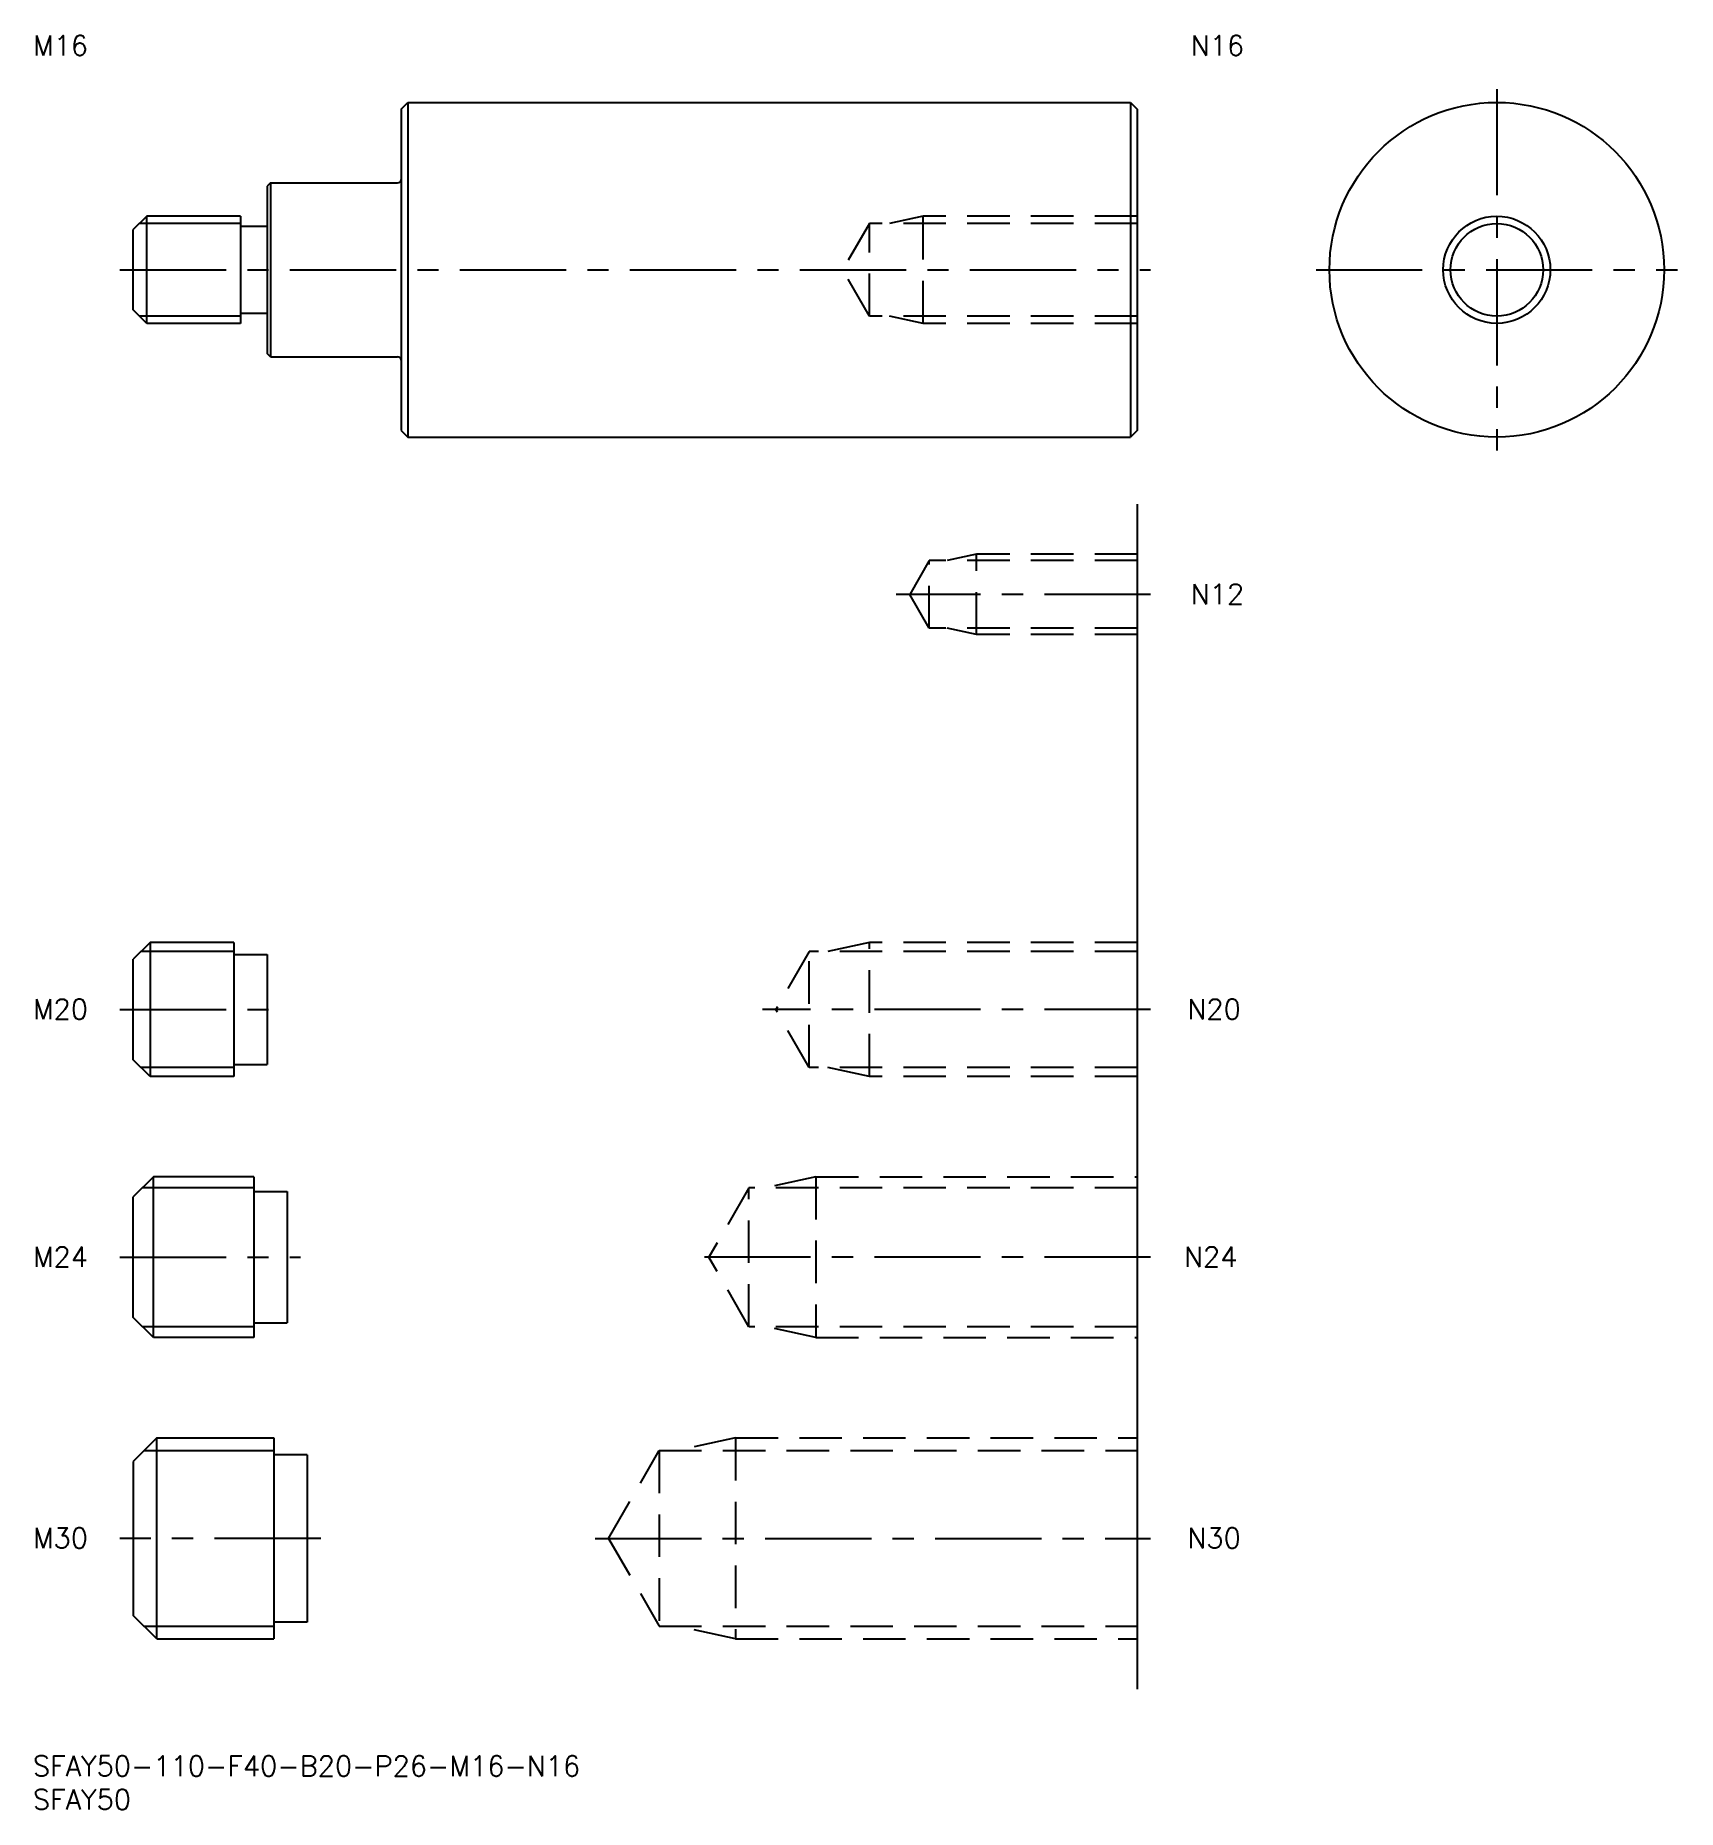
# Model space of a CAD drawing. Extents: x 0 to 246, y -8 to 257.
import ezdxf

# ---------------------------------------------------------------- set-up
doc = ezdxf.new("R2010")
doc.units = 0
doc.header["$LTSCALE"] = 0.5
doc.linetypes.add('CENTER', pattern=[50.8, 31.75, -6.35, 6.35, -6.35])
doc.linetypes.add('DASHED', pattern=[19.05, 12.7, -6.35])
for name, color, linetype in [('MSM_CENTER', 1, 'CENTER'), ('MSM_CONTINUOUS', 7, 'CONTINUOUS'), ('MSM_DASHED', 4, 'DASHED'), ('MSM_NARROW', 5, 'CONTINUOUS'), ('MSM_PART_NUMBER', 7, 'CONTINUOUS')]:
    doc.layers.add(name, color=color, linetype=linetype)
doc.styles.get("Standard").update_dxf_attribs({"font": 'txt.shx', "height": 1, "bigfont": 'bigfont.shx'})

# ---------------------------------------------------------------- blocks, each defined once
blk = doc.blocks.new('*U10')
at = {"layer": 'MSM_PART_NUMBER'}
blk.add_text('SFAY50-110-F40-B20-P26-M16-N16', height=3, dxfattribs=at).set_placement((0, -3))
blk = doc.blocks.new('*U11')
at = {"layer": 'MSM_PART_NUMBER'}
blk.add_text('SFAY50', height=3, dxfattribs=at).set_placement((0, -8))
blk = doc.blocks.new('*U12')
at = {"layer": 'MSM_PART_NUMBER'}
blk.add_text('M30', height=3, dxfattribs=at).set_placement((0, 31.06))
blk = doc.blocks.new('*U13')
at = {"layer": 'MSM_PART_NUMBER'}
blk.add_text('M24', height=3, dxfattribs=at).set_placement((0, 73.06))
blk = doc.blocks.new('*U14')
at = {"layer": 'MSM_PART_NUMBER'}
blk.add_text('M20', height=3, dxfattribs=at).set_placement((0, 110.06))
blk = doc.blocks.new('*U15')
at = {"layer": 'MSM_PART_NUMBER'}
blk.add_text('M16', height=3, dxfattribs=at).set_placement((0, 253.999996))
blk = doc.blocks.new('*U16')
at = {"layer": 'MSM_PART_NUMBER'}
blk.add_text('N30', height=3, dxfattribs=at).set_placement((172.5, 31.06))
blk = doc.blocks.new('*U17')
at = {"layer": 'MSM_PART_NUMBER'}
blk.add_text('N24', height=3, dxfattribs=at).set_placement((172, 73.06))
blk = doc.blocks.new('*U18')
at = {"layer": 'MSM_PART_NUMBER'}
blk.add_text('N20', height=3, dxfattribs=at).set_placement((172.5, 110.06))
blk = doc.blocks.new('*U19')
at = {"layer": 'MSM_PART_NUMBER'}
blk.add_text('N12', height=3, dxfattribs=at).set_placement((173, 172.06))
blk = doc.blocks.new('*U20')
at = {"layer": 'MSM_PART_NUMBER'}
blk.add_text('N16', height=3, dxfattribs=at).set_placement((173, 254))

msp = doc.modelspace()

# ---------------------------------------------------------------- linework, layer by layer
at = {"layer": 'MSM_CENTER'}
for p, q in [((218.72, 249), (218.72, 195)), ((13, 222), (167, 222)), ((191.72, 222), (245.72, 222)), ((167, 173.5), (129, 173.5)), ((13, 111.5), (37, 111.5)), ((167, 111.5), (109, 111.5)), ((13, 74.5), (40, 74.5)), ((167, 74.5), (99, 74.5)), ((43, 32.5), (13, 32.5)), ((84, 32.5), (167, 32.5))]:
    msp.add_line(p, q, dxfattribs=at)
at = {"layer": 'MSM_CONTINUOUS'}
for p, q in [((55, 246), (56, 247)), ((56, 247), (164, 247)), ((56, 247), (56, 197)), ((164, 247), (164, 197)), ((164, 247), (165, 246)), ((55, 246), (55, 198)), ((165, 246), (165, 198)), ((35.5, 235), (35, 234.5)), ((35, 234.5), (35, 209.5)), ((35.5, 235), (35.5, 209)), ((35.5, 235), (54.5, 235)), ((17, 230), (15, 228)), ((15, 216), (15, 228)), ((31, 230), (17, 230)), ((17, 214), (17, 230)), ((31, 230), (31, 214)), ((31, 228.5), (35, 228.5)), ((17, 214), (15, 216)), ((31, 215.5), (35, 215.5)), ((31, 214), (17, 214)), ((35.5, 209), (35, 209.5)), ((35.5, 209), (54.5, 209)), ((55, 198), (56, 197)), ((56, 197), (164, 197)), ((165, 198), (164, 197)), ((165, 187), (165, 10)), ((17.5, 121.5), (15, 119)), ((30, 121.5), (17.5, 121.5)), ((17.5, 121.5), (17.5, 101.5)), ((30, 121.5), (30, 101.5)), ((30, 119.7), (35, 119.7)), ((35, 119.7), (35, 103.3)), ((15, 104), (15, 119)), ((17.5, 101.5), (15, 104)), ((30, 101.5), (17.5, 101.5)), ((30, 103.3), (35, 103.3)), ((18, 86.5), (15, 83.5)), ((33, 86.5), (18, 86.5)), ((18, 62.5), (18, 86.5)), ((33, 86.5), (33, 62.5)), ((15, 65.5), (15, 83.5)), ((33, 84.3), (38, 84.3)), ((38, 84.3), (38, 64.7)), ((18, 62.5), (15, 65.5)), ((33, 64.7), (38, 64.7)), ((33, 62.5), (18, 62.5)), ((18.5, 47.5), (15, 44)), ((18.5, 47.5), (36, 47.5)), ((18.5, 17.5), (18.5, 47.5)), ((36, 47.5), (36, 17.5)), ((15, 44), (15, 21)), ((41, 45), (36, 45)), ((41, 45), (41, 20)), ((18.5, 17.5), (15, 21)), ((41, 20), (36, 20)), ((18.5, 17.5), (36, 17.5))]:
    msp.add_line(p, q, dxfattribs=at)
for radius in [25, 6.92]:
    msp.add_circle((218.72, 222), radius, dxfattribs=at)
for centre, start, end in [((54.5, 235.5), 270, 0), ((54.5, 208.5), 0, 90)]:
    msp.add_arc(centre, 0.5, start, end, dxfattribs=at)
at = {"layer": 'MSM_DASHED'}
for p, q in [((124.99, 228.92), (121, 222)), ((124.99, 215.08), (124.99, 228.92)), ((165, 228.92), (124.99, 228.92)), ((133, 230), (128, 228.92)), ((133, 214), (133, 230)), ((165, 230), (133, 230)), ((124.99, 215.08), (121, 222)), ((165, 215.08), (124.99, 215.08)), ((133, 214), (128, 215.08)), ((165, 214), (133, 214)), ((133.92, 178.55), (131, 173.5)), ((133.92, 168.45), (133.92, 178.55)), ((165, 178.55), (133.92, 178.55)), ((141, 179.5), (136.62, 178.55)), ((141, 167.5), (141, 179.5)), ((165, 179.5), (141, 179.5)), ((133.92, 168.45), (131, 173.5)), ((165, 168.45), (133.92, 168.45)), ((141, 167.5), (136.62, 168.45)), ((165, 167.5), (141, 167.5)), ((115.99, 120.15), (111, 111.5)), ((165, 120.15), (115.99, 120.15)), ((115.99, 102.85), (115.99, 120.15)), ((125, 121.5), (118.75, 120.15)), ((165, 121.5), (125, 121.5)), ((125, 101.5), (125, 121.5)), ((115.99, 102.85), (111, 111.5)), ((165, 102.85), (115.99, 102.85)), ((125, 101.5), (118.75, 102.85)), ((165, 101.5), (125, 101.5)), ((106.99, 84.88), (101, 74.5)), ((106.99, 64.12), (106.99, 84.88)), ((165, 84.88), (106.99, 84.88)), ((117, 86.5), (109.5, 84.88)), ((117, 86.5), (165, 86.5)), ((117, 86.5), (117, 62.5)), ((106.99, 64.12), (101, 74.5)), ((165, 64.12), (106.99, 64.12)), ((117, 62.5), (109.5, 64.12)), ((117, 62.5), (165, 62.5)), ((86, 32.5), (93.57, 45.61)), ((93.57, 45.61), (165, 45.61)), ((93.57, 45.61), (93.57, 19.39)), ((105, 47.5), (96.25, 45.61)), ((105, 47.5), (165, 47.5)), ((105, 47.5), (105, 17.5)), ((86, 32.5), (93.57, 19.39)), ((93.57, 19.39), (165, 19.39)), ((105, 17.5), (96.25, 19.39)), ((105, 17.5), (165, 17.5))]:
    msp.add_line(p, q, dxfattribs=at)
at = {"layer": 'MSM_NARROW'}
for p, q in [((31, 228.92), (15.92, 228.92)), ((31, 215.08), (15.92, 215.08)), ((30, 120.15), (16.15, 120.15)), ((30, 102.85), (16.15, 102.85)), ((33, 84.88), (16.38, 84.88)), ((33, 64.12), (16.38, 64.12)), ((16.61, 45.61), (36, 45.61)), ((16.61, 19.39), (36, 19.39))]:
    msp.add_line(p, q, dxfattribs=at)
msp.add_circle((218.72, 222), 8, dxfattribs=at)

# ---------------------------------------------------------------- block references
at = {"layer": 'MSM_CONTINUOUS'}
for name in ['*U15', '*U20', '*U19', '*U14', '*U18', '*U13', '*U17', '*U12', '*U16', '*U10', '*U11']:
    msp.add_blockref(name, (0, 0), dxfattribs=at)

doc.saveas('drawing.dxf')
